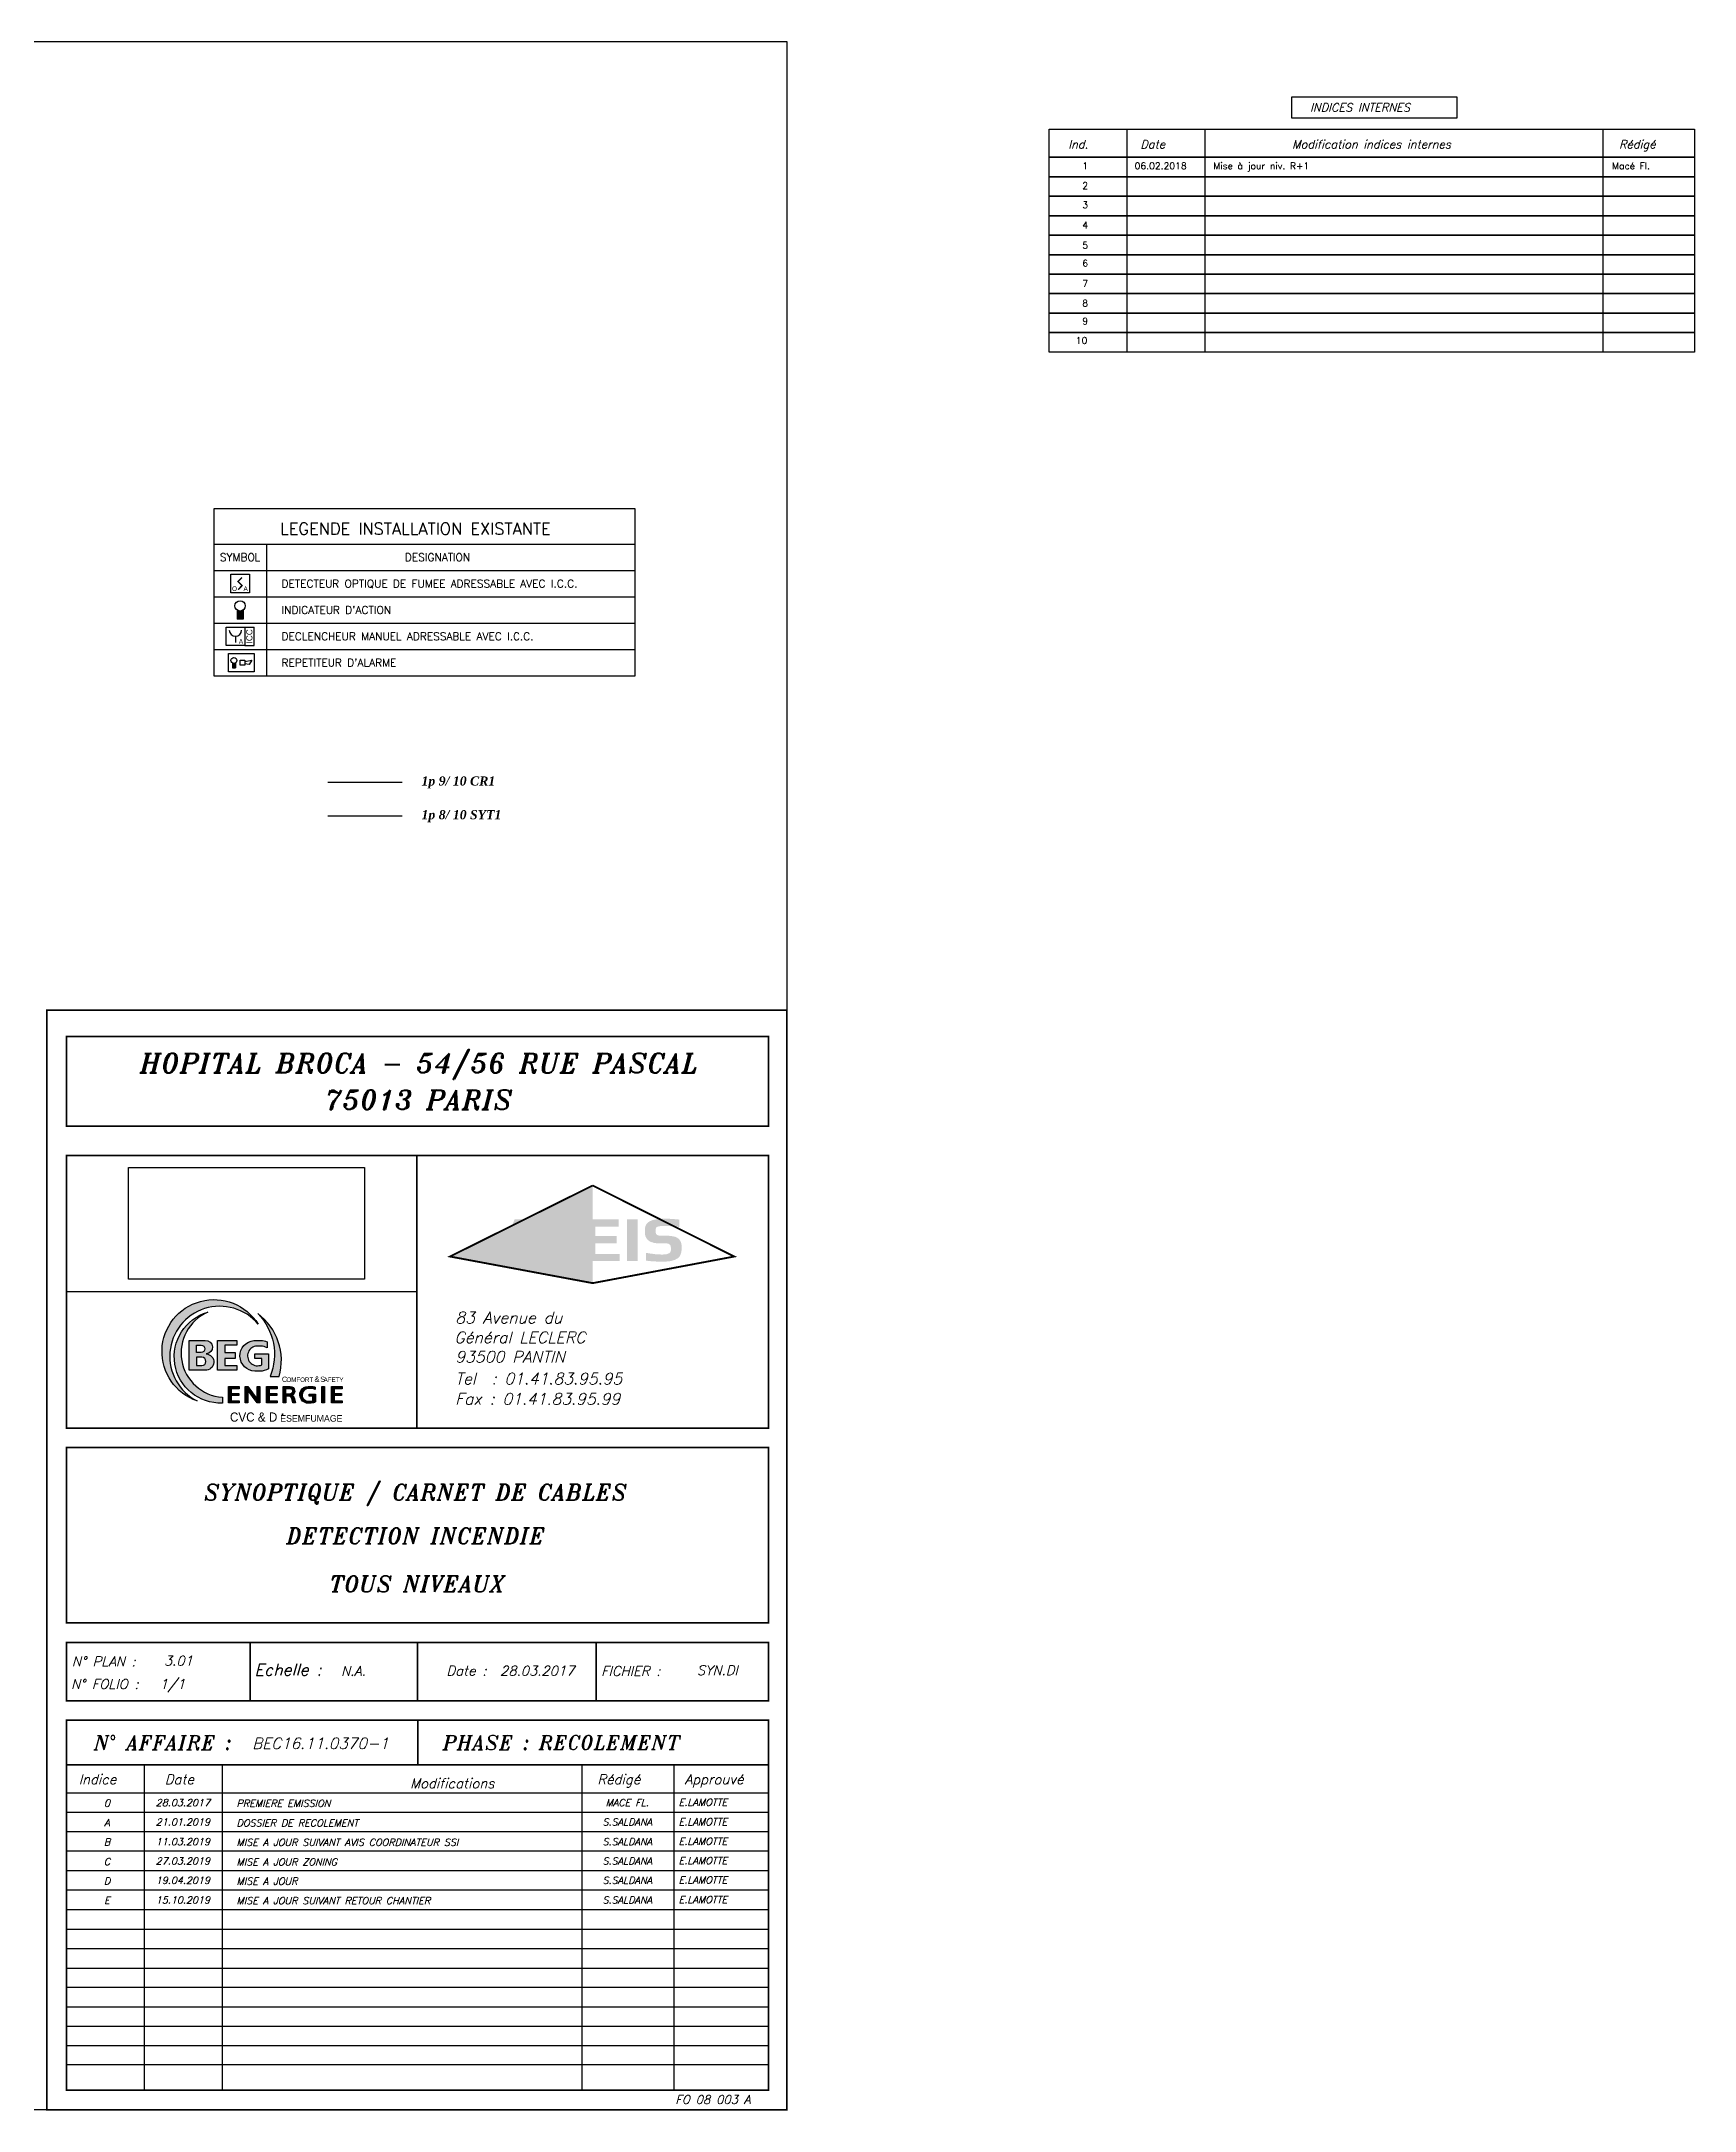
# Model space of a CAD drawing. Header units: millimetres. Extents: x 1942 to 3722, y 1044 to 1602.
# Drawn here: x 3276 to 3722, y 1044 to 1602 of the extents above; entities that cross this region are included whole.
import ezdxf
from ezdxf.enums import TextEntityAlignment as Align

# ---------------------------------------------------------------- set-up
doc = ezdxf.new("R2010")
doc.units = ezdxf.units.MM
doc.linetypes.add('DISCONTINU2', pattern=[0.375, 0.25, -0.125])
for name, color, linetype in [('FIL', 7, 'DISCONTINU2'), ('jcc-adressage', 6, 'Continuous'), ('JCC-DECLENCHEUR MANUEL AVEC ISOLATEUR', 1, 'Continuous'), ('JCC-INDICATEUR ACTION', 1, 'Continuous'), ('JCC-LEGENDE', 240, 'Continuous'), ('JCC-LOCAUX', 130, 'Continuous'), ('JCC-LÉGENDE', 240, 'Continuous'), ('JCC-OPTIQUE_A', 1, 'Continuous'), ('JCC-REPETITEUR ALARME', 1, 'Continuous')]:
    doc.layers.add(name, color=color, linetype=linetype)
doc.styles.add('HELVL', font='ROMAND.SHX')
doc.styles.add('ITALICT', font='italict', dxfattribs={"height": 25})
doc.styles.add('ITALICT9', font='ITALICT.SHX')
doc.styles.add('LEGENDE', font='romans.shx', dxfattribs={"width": 0.8})
doc.styles.add('LOCAUX', font='romans.shx', dxfattribs={"width": 0.75})
doc.styles.add('TEXTE', font='romans.shx')
doc.styles.add('Traditional Arabic', font='trado.ttf')
picture_1 = doc.add_image_def('image1.jpg', size_in_pixel=(1122, 531))

# ---------------------------------------------------------------- blocks, each defined once
blk = doc.blocks.new('FO 08 003 A CARTA4')
at = {"true_color": 0xf9af21}
blk.add_hatch(color=40, dxfattribs=at).paths.add_polyline_path([(-57.42, 249.44), (-57.42, 223.09), (-95.94, 230.27)])
at = {"linetype": 'Continuous', "true_color": 0x515f73}
for points in [[(-75.24, 233.79), (-76.77, 238.05), (-76.85, 238.05), (-78.38, 233.79), (-75.24, 233.79), (-70.58, 229.05), (-73.52, 229.05), (-74.6, 232.02), (-79.02, 232.02), (-80.07, 229.05), (-82.96, 229.05), (-78.5, 240.3), (-74.96, 240.3), (-70.58, 229.05)], [(-61.34, 238.37), (-65.04, 238.37), (-65.04, 229.05), (-67.93, 229.05), (-67.93, 238.37), (-71.67, 238.37), (-71.67, 240.3), (-61.34, 240.3)], [(-50.17, 229.05), (-59.57, 229.05), (-59.57, 240.3), (-50.37, 240.3), (-50.37, 238.37), (-56.68, 238.37), (-56.68, 235.8), (-50.97, 235.8), (-50.97, 233.87), (-56.68, 233.87), (-56.68, 230.98), (-50.17, 230.98)], [(-45.31, 229.05), (-48.2, 229.05), (-48.2, 240.3), (-45.31, 240.3)], [(-33.42, 232.99), (-33.42, 232.26), (-33.42, 232.14), (-33.42, 231.98), (-33.42, 231.9), (-33.46, 231.78), (-33.5, 231.54), (-33.54, 231.34), (-33.58, 231.1), (-33.66, 230.94), (-33.74, 230.74), (-33.82, 230.54), (-33.9, 230.37), (-34.02, 230.21), (-34.14, 230.09), (-34.3, 229.93), (-34.46, 229.81), (-34.62, 229.73), (-34.78, 229.61), (-34.98, 229.53), (-35.14, 229.41), (-35.34, 229.33), (-35.55, 229.29), (-35.75, 229.21), (-35.99, 229.17), (-36.19, 229.09), (-36.43, 229.05), (-36.63, 229.01), (-36.75, 229.01), (-36.87, 228.97), (-36.99, 228.97), (-37.11, 228.93), (-37.23, 228.93), (-37.35, 228.93), (-37.47, 228.93), (-37.63, 228.89), (-37.76, 228.89), (-37.92, 228.89), (-38.04, 228.89), (-38.2, 228.89), (-38.32, 228.89), (-38.48, 228.85), (-38.64, 228.85), (-38.8, 228.85), (-39, 228.85), (-39.24, 228.89), (-39.48, 228.89), (-39.56, 228.89), (-39.68, 228.89), (-39.84, 228.89), (-39.96, 228.89), (-40.09, 228.89), (-40.21, 228.89), (-40.33, 228.93), (-40.45, 228.93), (-40.61, 228.93), (-40.73, 228.93), (-40.85, 228.97), (-41.01, 228.97), (-41.13, 228.97), (-41.29, 228.97), (-41.41, 229.01), (-41.57, 229.01), (-41.69, 229.01), (-41.85, 229.05), (-41.97, 229.05), (-42.13, 229.09), (-42.3, 229.09), (-42.46, 229.09), (-42.62, 229.13), (-42.74, 229.13), (-42.9, 229.17), (-43.06, 229.17), (-43.06, 231.26), (-42.9, 231.22), (-42.7, 231.18), (-42.5, 231.18), (-42.34, 231.14), (-42.13, 231.1), (-41.97, 231.1), (-41.81, 231.06), (-41.65, 231.06), (-41.49, 231.02), (-41.33, 231.02), (-41.17, 230.98), (-41.01, 230.98), (-40.85, 230.94), (-40.73, 230.94), (-40.57, 230.9), (-40.45, 230.9), (-40.33, 230.9), (-40.17, 230.86), (-40.05, 230.86), (-39.92, 230.86), (-39.8, 230.86), (-39.68, 230.82), (-39.48, 230.82), (-39.28, 230.82), (-39.08, 230.82), (-38.92, 230.78), (-38.76, 230.78), (-38.6, 230.78), (-38.44, 230.78), (-38.32, 230.82), (-38.2, 230.82), (-38.04, 230.82), (-37.92, 230.82), (-37.8, 230.86), (-37.67, 230.86), (-37.47, 230.9), (-37.27, 230.94), (-37.11, 231.02), (-36.95, 231.1), (-36.79, 231.14), (-36.67, 231.26), (-36.55, 231.34), (-36.47, 231.46), (-36.43, 231.54), (-36.35, 231.66), (-36.35, 231.82), (-36.31, 231.94), (-36.31, 232.67), (-36.35, 232.79), (-36.35, 232.91), (-36.39, 233.15), (-36.51, 233.35), (-36.63, 233.51), (-36.75, 233.59), (-36.83, 233.63), (-36.95, 233.71), (-37.11, 233.75), (-37.27, 233.79), (-37.47, 233.79), (-37.67, 233.83), (-37.8, 233.83), (-37.92, 233.83), (-39.32, 233.83), (-39.44, 233.83), (-39.56, 233.83), (-39.68, 233.83), (-39.8, 233.83), (-40.05, 233.87), (-40.25, 233.87), (-40.49, 233.91), (-40.69, 233.95), (-40.89, 233.95), (-41.05, 234.03), (-41.25, 234.07), (-41.41, 234.11), (-41.61, 234.19), (-41.77, 234.23), (-41.89, 234.31), (-42.05, 234.39), (-42.17, 234.47), (-42.3, 234.55), (-42.42, 234.67), (-42.54, 234.75), (-42.66, 234.87), (-42.74, 235), (-42.86, 235.12), (-42.94, 235.24), (-42.98, 235.36), (-43.06, 235.48), (-43.14, 235.64), (-43.18, 235.76), (-43.22, 235.92), (-43.26, 236.08), (-43.26, 236.24), (-43.3, 236.4), (-43.3, 236.6), (-43.3, 236.76), (-43.3, 237.61), (-43.3, 237.81), (-43.3, 237.97), (-43.26, 238.13), (-43.22, 238.29), (-43.18, 238.45), (-43.14, 238.61), (-43.06, 238.73), (-42.98, 238.89), (-42.9, 239.01), (-42.82, 239.13), (-42.7, 239.25), (-42.58, 239.38), (-42.46, 239.5), (-42.3, 239.58), (-42.17, 239.7), (-42.01, 239.78), (-41.81, 239.86), (-41.65, 239.94), (-41.45, 240.02), (-41.25, 240.1), (-41.01, 240.14), (-40.93, 240.18), (-40.81, 240.22), (-40.69, 240.22), (-40.57, 240.26), (-40.41, 240.26), (-40.29, 240.3), (-40.17, 240.34), (-40.01, 240.34), (-39.88, 240.34), (-39.72, 240.38), (-39.6, 240.38), (-39.44, 240.42), (-39.28, 240.42), (-39.16, 240.42), (-39, 240.46), (-38.84, 240.46), (-38.68, 240.46), (-38.48, 240.46), (-38.32, 240.46), (-38.16, 240.46), (-38, 240.46), (-37.8, 240.46), (-37.63, 240.46), (-37.43, 240.46), (-37.23, 240.46), (-37.03, 240.46), (-36.83, 240.46), (-36.63, 240.46), (-36.39, 240.42), (-36.15, 240.42), (-36.03, 240.42), (-35.91, 240.42), (-35.79, 240.38), (-35.67, 240.38), (-35.55, 240.38), (-35.42, 240.38), (-35.26, 240.34), (-35.14, 240.34), (-35.02, 240.34), (-34.86, 240.34), (-34.74, 240.3), (-34.58, 240.3), (-34.46, 240.3), (-34.3, 240.26), (-34.18, 240.26), (-34.02, 240.26), (-34.02, 238.25), (-34.18, 238.25), (-34.38, 238.29), (-34.54, 238.29), (-34.7, 238.29), (-34.86, 238.33), (-35.02, 238.33), (-35.18, 238.37), (-35.3, 238.37), (-35.46, 238.37), (-35.63, 238.41), (-35.75, 238.41), (-35.91, 238.41), (-36.03, 238.45), (-36.15, 238.45), (-36.27, 238.45), (-36.39, 238.45), (-36.51, 238.49), (-36.63, 238.49), (-36.87, 238.49), (-37.07, 238.53), (-37.27, 238.53), (-37.43, 238.53), (-37.59, 238.53), (-37.76, 238.53), (-37.88, 238.53), (-38.08, 238.53), (-38.24, 238.53), (-38.4, 238.53), (-38.56, 238.53), (-38.72, 238.53), (-38.84, 238.53), (-38.96, 238.49), (-39.12, 238.49), (-39.24, 238.49), (-39.32, 238.45), (-39.52, 238.41), (-39.72, 238.37), (-39.88, 238.33), (-40.01, 238.25), (-40.09, 238.21), (-40.21, 238.13), (-40.29, 238.01), (-40.33, 237.93), (-40.37, 237.81), (-40.41, 237.69), (-40.41, 237.57), (-40.41, 236.76), (-40.37, 236.56), (-40.29, 236.36), (-40.17, 236.24), (-40.09, 236.16), (-40.01, 236.08), (-39.88, 236.04), (-39.76, 236), (-39.64, 235.96), (-39.52, 235.92), (-39.36, 235.92), (-39.16, 235.88), (-39, 235.88), (-38.8, 235.88), (-37.35, 235.88), (-37.23, 235.88), (-37.07, 235.88), (-36.95, 235.88), (-36.83, 235.88), (-36.71, 235.84), (-36.59, 235.84), (-36.47, 235.84), (-36.35, 235.84), (-36.15, 235.8), (-35.95, 235.76), (-35.75, 235.72), (-35.55, 235.68), (-35.34, 235.64), (-35.18, 235.6), (-35.02, 235.52), (-34.86, 235.48), (-34.7, 235.4), (-34.58, 235.32), (-34.46, 235.24), (-34.34, 235.16), (-34.22, 235.04), (-34.1, 234.96), (-34.02, 234.83), (-33.94, 234.75), (-33.86, 234.63), (-33.78, 234.51), (-33.7, 234.39), (-33.66, 234.23), (-33.58, 234.11), (-33.54, 233.95), (-33.5, 233.83), (-33.5, 233.67), (-33.46, 233.51), (-33.42, 233.35), (-33.42, 233.19)]]:
    blk.add_hatch(color=157, dxfattribs=at).paths.add_polyline_path(points)
at = {"color": 7, "const_width": 0.445}
for points in [[(-204.73, 0), (-4.99, 0), (-4.99, 296.72), (-204.73, 296.72)], [(-199.47, 265.48), (-9.99, 265.48), (-9.99, 289.66), (-199.47, 289.66)], [(-199.47, 183.96), (-9.99, 183.96), (-9.99, 257.55), (-199.47, 257.55)], [(-199.47, 131.4), (-9.99, 131.4), (-9.99, 178.71), (-199.47, 178.71)], [(-199.47, 110.38), (-9.99, 110.38), (-9.99, 126.15), (-199.47, 126.15)], [(-199.47, 5.26), (-9.99, 5.26), (-9.99, 105.12), (-199.47, 105.12)]]:
    blk.add_lwpolyline(points, close=True, dxfattribs=at)
for points in [[(-104.86, 257.55), (-104.86, 183.96)], [(-149.88, 110.33), (-149.88, 126.11)], [(-104.69, 126.15), (-104.69, 110.38)], [(-56.46, 126.15), (-56.46, 110.38)]]:
    blk.add_lwpolyline(points, dxfattribs=at)
at = {"color": 40, "true_color": 0xf9af21, "const_width": 0.5}
for points in [[(-57.42, 223.09), (-95.94, 230.27), (-57.42, 249.44)], [(-57.42, 249.44), (-19.22, 230.27), (-57.42, 223.09)]]:
    blk.add_lwpolyline(points, dxfattribs=at)
at = {"const_width": 0.445}
for points in [[(-104.61, 104.96), (-104.61, 93.27)], [(-199.47, 93.12), (-9.99, 93.12)]]:
    blk.add_lwpolyline(points, dxfattribs=at)
at = {"color": 7}
for points in [[(-178.45, 93.24), (-178.45, 5.52)], [(-157.42, 93.05), (-157.42, 5.52)], [(-60.36, 93.05), (-60.36, 5.52)], [(-35.48, 93.05), (-35.48, 5.52)], [(-199.47, 85.57), (-9.99, 85.57)], [(-199.47, 80.31), (-9.99, 80.31)], [(-199.47, 75.06), (-9.99, 75.06)], [(-9.99, 69.8), (-199.47, 69.8)], [(-199.47, 64.55), (-9.99, 64.55)], [(-9.99, 59.29), (-199.47, 59.29)], [(-199.47, 54.03), (-9.99, 54.03)], [(-199.47, 48.78), (-9.99, 48.78)], [(-199.47, 43.52), (-9.99, 43.52)], [(-199.47, 38.26), (-9.99, 38.26)], [(-9.99, 33.01), (-199.47, 33.01)], [(-199.47, 27.75), (-9.99, 27.75)], [(-9.99, 22.5), (-199.47, 22.5)], [(-199.47, 17.36), (-9.99, 17.36)], [(-9.99, 12.1), (-199.47, 12.1)]]:
    blk.add_lwpolyline(points, dxfattribs=at)
at = {"color": 7, "style": 'ITALICT9'}
for s, height, p in [('83 Avenue du', 3.0926, (-94.52, 212.24)), ('Général LECLERC', 3.0926, (-94.74, 206.89)), ('93500 PANTIN', 3.0926, (-94.52, 201.66)), ('Tel  : 01.41.83.95.95', 3.0926, (-94.52, 195.76)), ('Fax : 01.41.83.95.99', 3.0926, (-94.52, 190.3)), ('N° PLAN :', 2.606, (-197.97, 119.68)), ('Echelle :', 3.154, (-148.69, 117.18)), ('FICHIER :', 2.606, (-55.12, 117.12)), ('N° FOLIO :', 2.606, (-198.2, 113.58)), ('Indice', 2.628, (-196.13, 87.88)), ('Date', 2.628, (-172.91, 87.88)), ('Modifications', 2.6281, (-106.71, 86.8)), ('Rédigé', 2.628, (-56.15, 87.88)), ('Approuvé', 2.628, (-32.57, 87.88)), ('FO 08 003 A', 2.296, (-35.12, 1.61))]:
    blk.add_text(s, height=height, dxfattribs=at).set_placement(p)
for s, height, p in [('Date :', 2.628, (-91.5, 117.18)), ('N° AFFAIRE :', 3.8632, (-173.41, 97.15)), ('PHASE :', 3.863, (-86.17, 97.15))]:
    blk.add_text(s, height=height, dxfattribs=at).set_placement(p, align=Align.CENTER)
at = {"style": 'ITALICT9', "flags": 4}
for tag, height, p in [('S-SITE', 5.25, (-104.29, 282.1)), ('S-SITE', 5.25, (-104.29, 272.58)), ('S-IMPLANT', 4.3, (-105.19, 166.34)), ('S-DI', 4.3, (-105.19, 154.86)), ('S-NIV', 4.3, (-104.79, 141.91)), ('S-DATE0', 1.9, (-168.03, 82.89)), ('S-REDIGE0', 1.9, (-48.1, 82.89)), ('S-INDICE0', 1.9, (-188.5, 82.75)), ('S-INDICEA', 1.9, (-188.5, 77.49)), ('S-DATEA', 1.9, (-168.03, 77.64)), ('S-REDIGEA', 1.9, (-48.1, 77.64)), ('S-INDICEB', 1.9, (-188.5, 72.23)), ('S-DATEB', 1.9, (-168.03, 72.38)), ('S-REDIGEB', 1.9, (-48.1, 72.38)), ('S-INDICEC', 1.9, (-188.5, 66.98)), ('S-DATEC', 1.9, (-168.03, 67.12)), ('S-REDIGEC', 1.9, (-48.1, 67.12)), ('S-INDICED', 1.9, (-188.5, 61.78)), ('S-DATED', 1.9, (-168.03, 61.92)), ('S-REDIGED', 1.9, (-48.1, 61.92)), ('S-INDICEE', 1.9, (-188.5, 56.51)), ('S-DATEE', 1.9, (-168.03, 56.65)), ('S-REDIGEE', 1.9, (-48.1, 56.65)), ('S-INDICEF', 1.9, (-188.5, 51.36)), ('S-DATEF', 1.9, (-168.03, 51.5)), ('S-REDIGEF', 1.9, (-48.1, 51.5)), ('S-INDICEG', 1.9, (-188.5, 46.05)), ('S-DATEG', 1.9, (-168.03, 46.19)), ('S-REDIGEG', 1.9, (-48.1, 46.19)), ('S-INDICEH', 1.9, (-188.5, 40.75)), ('S-DATEH', 1.9, (-168.03, 40.89)), ('S-REDIGEH', 1.9, (-48.1, 40.89)), ('S-INDICEI', 1.9, (-188.5, 35.59)), ('S-DATEI', 1.9, (-168.03, 35.73)), ('S-REDIGEI', 1.9, (-48.1, 35.73)), ('S-INDICEJ', 1.9, (-188.5, 30.29)), ('S-DATEJ', 1.9, (-168.03, 30.43)), ('S-REDIGEJ', 1.9, (-48.1, 30.43)), ('S-INDICEK', 1.9, (-188.5, 24.99)), ('S-DATEK', 1.9, (-168.03, 25.13)), ('S-REDIGEK', 1.9, (-48.1, 25.13)), ('S-INDICEL', 1.9, (-188.5, 19.98)), ('S-DATEL', 1.9, (-168.03, 20.12)), ('S-REDIGEL', 1.9, (-48.1, 20.12)), ('S-INDICEM', 1.9, (-188.5, 14.68)), ('S-DATEM', 1.9, (-168.03, 14.82)), ('S-REDIGEM', 1.9, (-48.1, 14.82)), ('S-INDICEN', 1.9, (-188.5, 9.38)), ('S-DATEN', 1.9, (-168.03, 9.52)), ('S-REDIGEN', 1.9, (-48.1, 9.52))]:
    blk.add_attdef(tag, text='', height=height, dxfattribs=at).set_placement(p, align=Align.MIDDLE)
for tag, p, height in [('N-PLAN', (-173.14, 119.88), 2.6), ('E-CHELL', (-125.34, 117.14), 2.6), ('S-DATE', (-82.41, 117.19), 2.6), ('F-FICH', (-29.31, 117.32), 2.6), ('N-FOLIO', (-174.28, 113.6), 2.6), ('S-PHASE', (-71.99, 97.19), 3.86), ('S-N°AFFAIRE', (-149.34, 97.39), 3), ('S-APPROUVE0', (-34.2, 82.01), 1.9), ('S-MODI0', (-153.55, 81.72), 1.9), ('S-MODIA', (-153.55, 76.47), 1.9), ('S-APPROUVEA', (-34.2, 76.76), 1.9), ('S-MODIB', (-153.55, 71.21), 1.9), ('S-APPROUVEB', (-34.2, 71.5), 1.9), ('S-MODIC', (-153.55, 65.95), 1.9), ('S-APPROUVEC', (-34.2, 66.25), 1.9), ('S-MODID', (-153.55, 60.75), 1.9), ('S-APPROUVED', (-34.2, 61.04), 1.9), ('S-MODIE', (-153.55, 55.48), 1.9), ('S-APPROUVEE', (-34.2, 55.77), 1.9), ('S-MODIF', (-153.55, 50.33), 1.9), ('S-APPROUVEF', (-34.2, 50.62), 1.9), ('S-MODIG', (-153.55, 45.02), 1.9), ('S-APPROUVEG', (-34.2, 45.31), 1.9), ('S-MODIH', (-153.55, 39.72), 1.9), ('S-APPROUVEH', (-34.2, 40.01), 1.9), ('S-MODII', (-153.55, 34.56), 1.9), ('S-APPROUVEI', (-34.2, 34.85), 1.9), ('S-MODIJ', (-153.55, 29.26), 1.9), ('S-APPROUVEJ', (-34.2, 29.55), 1.9), ('S-MODIK', (-153.55, 23.96), 1.9), ('S-APPROUVEK', (-34.2, 24.25), 1.9), ('S-MODIL', (-153.55, 18.95), 1.9), ('S-APPROUVEL', (-34.2, 19.24), 1.9), ('S-MODIM', (-153.55, 13.65), 1.9), ('S-APPROUVEM', (-34.2, 13.94), 1.9), ('S-MODIN', (-153.55, 8.35), 1.9), ('S-APPROUVEN', (-34.2, 8.64), 1.9)]:
    blk.add_attdef(tag, p, '', height=height, dxfattribs=at)
blk = doc.blocks.new('indicateur action')
at = {"layer": 'JCC-INDICATEUR ACTION'}
blk.add_hatch(color=0, dxfattribs=at).paths.add_polyline_path([(0.8, -0.05, -0.315344), (-0.8, -0.05), (-0.8, -2.5), (0.8, -2.5)])
at = {"layer": 'JCC-INDICATEUR ACTION', "color": 0}
for p, q in [((-0.8, -0.05), (-0.8, -2.5)), ((0.8, -2.5), (-0.8, -2.5)), ((0.8, -0.05), (0.8, -2.5))]:
    blk.add_line(p, q, dxfattribs=at)
blk.add_circle((0, 1.1), 1.4, dxfattribs=at)
at = {"layer": 'jcc-adressage', "style": 'TEXTE'}
blk.add_attdef('ADRESSE', text='', height=3, dxfattribs=at).set_placement((0, 5), align=Align.MIDDLE)
at = {"layer": 'JCC-LOCAUX', "style": 'LOCAUX', "width": 0.75, "flags": 8}
for p in [(0, 13.75), (0, 11.25), (0, 8.75)]:
    blk.add_attdef('PIECE', text='', height=1.75, dxfattribs=at).set_placement(p, align=Align.MIDDLE)
blk = doc.blocks.new('répétiteur alarme')
at = {"layer": 'JCC-REPETITEUR ALARME'}
blk.add_hatch(color=0, dxfattribs=at).paths.add_polyline_path([(-1.6, -0.09, -0.267949), (-2.4, -0.09), (-2.4, -1.4), (-1.6, -1.4)])
at = {"layer": 'JCC-REPETITEUR ALARME', "color": 0}
for p, q in [((0.94, 0.32), (2.8, 0.65)), ((2.8, 0.65), (2.15, -0.53)), ((-2.4, -0.09), (-2.4, -1.4)), ((-2.4, -1.4), (-1.6, -1.4)), ((-1.6, -0.09), (-1.6, -1.4)), ((2.15, -0.53), (0.94, -0.32))]:
    blk.add_line(p, q, dxfattribs=at)
for points in [[(-3.5, 2.5), (3.5, 2.5), (3.5, -2.5), (-3.5, -2.5)], [(-0.34, 0.64), (0.94, 0.64), (0.94, -0.64), (-0.34, -0.64)]]:
    blk.add_lwpolyline(points, close=True, dxfattribs=at)
blk.add_circle((-2, 0.6), 0.8, dxfattribs=at)
at = {"layer": 'jcc-adressage', "style": 'TEXTE'}
blk.add_attdef('ADRESSE', text='', height=3, dxfattribs=at).set_placement((0, 5), align=Align.MIDDLE)
at = {"layer": 'JCC-LOCAUX', "style": 'LOCAUX', "width": 0.85, "flags": 8}
for p in [(0, 13.75), (0, 11.25), (0, 8.75)]:
    blk.add_attdef('PIECE', text='', height=1.75, dxfattribs=at).set_placement(p, align=Align.MIDDLE)
blk = doc.blocks.new('optique_a')
at = {"layer": 'JCC-OPTIQUE_A', "color": 0}
blk.add_lwpolyline([(-2.5, 2.5), (2.5, 2.5), (2.5, -2.5), (-2.5, -2.5)], close=True, dxfattribs=at)
at = {"layer": 'JCC-OPTIQUE_A', "color": 0, "const_width": 0.385}
blk.add_lwpolyline([(0.54, 1.63), (-0.54, 0.54), (0.54, -0.54), (-0.54, -1.63)], dxfattribs=at)
at = {"layer": 'jcc-adressage', "style": 'TEXTE'}
blk.add_attdef('ADRESSE', text='', height=3, dxfattribs=at).set_placement((0, 5), align=Align.MIDDLE)
at = {"layer": 'JCC-LOCAUX', "style": 'LOCAUX', "width": 0.85, "flags": 8}
for p in [(0, 13.75), (0, 11.25), (0, 8.75)]:
    blk.add_attdef('PIECE', text='', height=1.75, dxfattribs=at).set_placement(p, align=Align.MIDDLE)
at = {"layer": 'JCC-OPTIQUE_A', "color": 0}
for s, p in [('O', (-1.5, -2)), ('A', (1.5, -2))]:
    blk.add_text(s, height=1.25, dxfattribs=at).set_placement(p, align=Align.CENTER)
blk = doc.blocks.new('déclencheur manuel avec isolateur')
at = {"layer": 'JCC-DECLENCHEUR MANUEL AVEC ISOLATEUR', "color": 0}
for p, q in [((2.5, 2.5), (5.02, 2.5)), ((5.02, -2.5), (5.02, 2.5)), ((0, 0), (0, -1.66)), ((2.5, -2.5), (5.02, -2.5))]:
    blk.add_line(p, q, dxfattribs=at)
blk.add_lwpolyline([(-2.5, 2.5), (2.5, 2.5), (2.5, -2.5), (-2.5, -2.5)], close=True, dxfattribs=at)
blk.add_arc((0, 1.66), 1.66, 180, 0, dxfattribs=at)
at = {"layer": 'jcc-adressage', "style": 'TEXTE'}
blk.add_attdef('ADRESSE', text='', height=3, dxfattribs=at).set_placement((0, 5), align=Align.MIDDLE)
at = {"layer": 'JCC-DECLENCHEUR MANUEL AVEC ISOLATEUR', "color": 0}
blk.add_text('ICC', height=1.668, rotation=90, dxfattribs=at).set_placement((3.76, 0), align=Align.MIDDLE_CENTER)
blk.add_text('A', height=1.25, dxfattribs=at).set_placement((1.5, -2), align=Align.CENTER)
at = {"layer": 'JCC-LOCAUX', "style": 'LOCAUX', "width": 0.85, "flags": 8}
for p in [(0, 13.75), (0, 11.25), (0, 8.75)]:
    blk.add_attdef('PIECE', text='', height=1.75, dxfattribs=at).set_placement(p, align=Align.MIDDLE)
blk = doc.blocks.new('A$C3B7855F7')
h = blk.add_hatch(color=148)
h.dxf.hatch_style = 1
h.paths.add_polyline_path([(23.55, 25.57, 1.419473), (8.63, 6.78, -1.22752)])
h = blk.add_hatch(color=62)
h.dxf.hatch_style = 1
h.paths.add_polyline_path([(14.77, 6.26), (14.77, 7.67, -0.783255), (11.2, 28.51, 0.884808)])
h = blk.add_hatch(color=142)
h.dxf.hatch_style = 1
h.paths.add_polyline_path([(26.44, 12.77), (28.69, 12.77, 0.311068), (23.44, 28.15, -0.302298)])
h = blk.add_hatch(color=250)
h.dxf.hatch_style = 1
h.paths.add_polyline_path([(10.6, 21.57), (6.68, 21.57), (6.68, 14.31), (10.54, 14.31, 1), (10.82, 18.29, 1)])
h.paths.add_polyline_path([(9.58, 18.66), (8.46, 18.66), (8.46, 20.44), (9.58, 20.44, -1)], flags=16)
h.paths.add_polyline_path([(9.72, 15.43), (8.46, 15.43), (8.46, 17.5), (9.72, 17.5, -1)], flags=16)
h = blk.add_hatch(color=250)
h.dxf.hatch_style = 1
h.paths.add_polyline_path([(15.36, 20.44), (18.35, 20.44), (18.35, 21.57), (13.58, 21.57), (13.58, 14.31), (18.35, 14.31), (18.35, 15.43), (15.36, 15.43), (15.36, 17.21), (17.94, 17.21), (17.94, 18.66), (15.36, 18.66)])
h = blk.add_hatch(color=250)
h.dxf.hatch_style = 1
h.paths.add_polyline_path([(25.72, 21.25), (25.72, 19.75, 0.121441), (24.18, 20.2), (22.91, 20.2, 1.129695), (24.4, 15.62), (24.4, 17.16), (22.71, 17.16), (22.71, 18.28), (26.08, 18.28), (26.08, 14.61, -0.120106), (23.95, 14.07), (22.75, 14.07, -0.945511), (22.52, 21.57), (24.2, 21.57, -0.102479)])
h = blk.add_hatch(color=8)
h.dxf.hatch_style = 1
h.paths.add_polyline_path([(16.31, 6.29), (18.92, 6.29), (18.92, 6.81), (16.96, 6.81), (16.96, 8.11), (18.8, 8.11), (18.8, 8.64), (16.96, 8.64), (16.96, 9.77), (18.92, 9.77), (18.92, 10.3), (16.31, 10.3)])
h = blk.add_hatch(color=8)
h.dxf.hatch_style = 1
h.paths.add_polyline_path([(21, 9.39), (23.3, 6.29), (23.92, 6.29), (23.92, 10.3), (23.3, 10.3), (23.3, 7.19), (21, 10.3), (20.37, 10.3), (20.37, 6.29), (21, 6.29)])
h = blk.add_hatch(color=8)
h.dxf.hatch_style = 1
h.paths.add_polyline_path([(25.59, 6.29), (28.2, 6.29), (28.2, 6.81), (26.24, 6.81), (26.24, 8.11), (28.08, 8.11), (28.08, 8.64), (26.24, 8.64), (26.24, 9.77), (28.2, 9.77), (28.2, 10.3), (25.59, 10.3)])
h = blk.add_hatch(color=8)
h.dxf.hatch_style = 1
h.paths.add_polyline_path([(31.38, 10.3), (29.7, 10.3), (29.7, 6.29), (30.35, 6.29), (30.35, 7.94), (31.3, 7.94, -0.251376), (31.76, 7.26), (32.01, 6.31), (32.66, 6.31), (32.42, 7.26, 0.189942), (31.82, 8.19, 0.828043)])
h.paths.add_polyline_path([(30.35, 8.48), (30.35, 9.84), (31.3, 9.84, -1), (31.3, 8.48)], flags=16)
h = blk.add_hatch(color=8)
h.dxf.hatch_style = 1
h.paths.add_polyline_path([(37.6, 8.42), (36, 8.42), (36, 7.94), (36.95, 7.94), (36.95, 6.75, -0.048624), (36.47, 6.7), (35.93, 6.7, -1.069206), (36, 9.82), (36.68, 9.82, -0.121441), (37.5, 9.58), (37.5, 10.13, 0.06682), (36.68, 10.33), (35.75, 10.33, 1.030448), (35.91, 6.24), (36.55, 6.24, 0.064383), (37.6, 6.53)])
h = blk.add_hatch(color=8)
h.dxf.hatch_style = 1
h.paths.add_polyline_path([(39.77, 10.3), (39.12, 10.3), (39.12, 6.29), (39.77, 6.29)])
h = blk.add_hatch(color=8)
h.dxf.hatch_style = 1
h.paths.add_polyline_path([(42.12, 8.11), (43.96, 8.11), (43.96, 8.64), (42.12, 8.64), (42.12, 9.77), (44.08, 9.77), (44.08, 10.3), (41.47, 10.3), (41.47, 6.29), (44.08, 6.29), (44.08, 6.81), (42.12, 6.81)])
h = blk.add_hatch(color=8)
h.dxf.hatch_style = 1
h.paths.add_polyline_path([(29.68, 3.65), (29.55, 3.65), (29.38, 3.42), (29.42, 3.42)])
at = {"color": 148}
blk.add_lwpolyline([(23.55, 25.57, 1.22752), (8.63, 6.78, -1.419473)], format="xyb", close=True, dxfattribs=at)
at = {"color": 62}
blk.add_lwpolyline([(14.77, 7.67), (14.77, 6.26, -0.884808), (11.2, 28.51, 0.783255)], format="xyb", close=True, dxfattribs=at)
at = {"color": 142}
blk.add_lwpolyline([(23.44, 28.15, -0.302298), (26.44, 12.77), (28.69, 12.77, 0.311068)], format="xyb", close=True, dxfattribs=at)
at = {"color": 250}
for points in [[(6.68, 14.31), (6.68, 21.57), (10.6, 21.57, -1), (10.82, 18.29, -1), (10.54, 14.31)], [(9.58, 20.44, -1), (9.58, 18.66), (8.46, 18.66), (8.46, 20.44)], [(22.71, 18.28), (26.08, 18.28), (26.08, 14.61, -0.120106), (23.95, 14.07), (22.75, 14.07, -0.945511), (22.52, 21.57), (24.19, 21.57, -0.1027), (25.72, 21.25), (25.72, 19.75, 0.121441), (24.18, 20.2), (22.91, 20.2, 1.129695), (24.4, 15.62), (24.4, 17.16), (22.71, 17.16)], [(9.72, 15.43, 1), (9.72, 17.5), (8.46, 17.5), (8.46, 15.43)]]:
    blk.add_lwpolyline(points, format="xyb", close=True, dxfattribs=at)
blk.add_lwpolyline([(17.94, 18.66), (17.94, 17.21), (15.36, 17.21), (15.36, 15.43), (18.35, 15.43), (18.35, 14.31), (13.58, 14.31), (13.58, 21.57), (18.35, 21.57), (18.35, 20.44), (15.36, 20.44), (15.36, 18.66)], close=True, dxfattribs=at)
at = {"color": 8}
for points in [[(18.8, 8.11), (16.96, 8.11), (16.96, 6.81), (18.92, 6.81), (18.92, 6.29), (16.31, 6.29), (16.31, 10.3), (18.92, 10.3), (18.92, 9.77), (16.96, 9.77), (16.96, 8.64), (18.8, 8.64)], [(21, 6.29), (20.37, 6.29), (20.37, 10.3), (21, 10.3), (23.3, 7.19), (23.3, 10.3), (23.92, 10.3), (23.92, 6.29), (23.3, 6.29), (21, 9.39)], [(28.08, 8.11), (26.24, 8.11), (26.24, 6.81), (28.2, 6.81), (28.2, 6.29), (25.59, 6.29), (25.59, 10.3), (28.2, 10.3), (28.2, 9.77), (26.24, 9.77), (26.24, 8.64), (28.08, 8.64)], [(39.77, 6.29), (39.12, 6.29), (39.12, 10.3), (39.77, 10.3)], [(43.96, 8.11), (42.12, 8.11), (42.12, 6.81), (44.08, 6.81), (44.08, 6.29), (41.47, 6.29), (41.47, 10.3), (44.08, 10.3), (44.08, 9.77), (42.12, 9.77), (42.12, 8.64), (43.96, 8.64)], [(29.68, 3.65), (29.42, 3.42), (29.38, 3.42), (29.55, 3.65)]]:
    blk.add_lwpolyline(points, close=True, dxfattribs=at)
for points in [[(31.76, 7.26, 0.251376), (31.3, 7.94), (30.35, 7.94), (30.35, 6.29), (29.7, 6.29), (29.7, 10.3), (31.38, 10.3, -0.828043), (31.82, 8.19, -0.189942), (32.42, 7.26), (32.66, 6.31), (32.01, 6.31)], [(36, 7.94), (36, 8.42), (37.6, 8.42), (37.6, 6.53, -0.064383), (36.55, 6.24), (35.91, 6.24, -1.040126), (35.79, 10.33), (36.68, 10.33, -0.06682), (37.5, 10.13), (37.5, 9.58, 0.121441), (36.68, 9.82), (36, 9.82, 1.069206), (35.93, 6.7), (36.47, 6.7, 0.048624), (36.95, 6.75), (36.95, 7.94)], [(31.3, 8.48), (30.35, 8.48), (30.35, 9.84), (31.3, 9.84, -1)]]:
    blk.add_lwpolyline(points, format="xyb", close=True, dxfattribs=at)
at = {"color": 8, "style": 'Traditional Arabic'}
for s, height, width, p in [('C', 1.3, 0.9, (30, 11.43)), ('OMFORT', 1.1, 0.9, (33.74, 11.43)), ('&', 1.4, 0.9, (37.94, 11.43)), ('S', 1.3, 0.9, (39.33, 11.43)), ('AFETY', 1.1, 0.9, (42, 11.43)), ('CVC & D', 2.25, 0.95, (22.43, 1.71))]:
    blk.add_text(s, height=height, dxfattribs=dict(at, width=width)).set_placement(p, align=Align.CENTER)
blk.add_text('ESEMFUMAGE', height=1.6, dxfattribs=at).set_placement((36.56, 1.71), align=Align.CENTER)

msp = doc.modelspace()

# ---------------------------------------------------------------- linework, layer by layer
at = {"color": 0, "linetype": 'Continuous'}
for p, q in [((3568.6, 1578.31), (3568.6, 1518.19)), ((3589.68, 1578.31), (3589.68, 1518.19)), ((3697.11, 1578.31), (3697.11, 1518.19)), ((3721.87, 1578.31), (3721.87, 1518.19))]:
    msp.add_line(p, q, dxfattribs=at)
msp.add_line((3377.01, 1264.6), (3282.49, 1264.6))
at = {"color": 0}
msp.add_lwpolyline([(3476.88, 1043.84), (1941.82, 1043.84), (1941.82, 1602.04), (3476.88, 1602.04)], close=True, dxfattribs=at)
at = {"color": 1}
msp.add_lwpolyline([(3613.13, 1587.1), (3657.71, 1587.1), (3657.71, 1581.31), (3613.13, 1581.31)], close=True, dxfattribs=at)
at = {"color": 0, "linetype": 'Continuous'}
for points in [[(3547.65, 1578.31), (3721.87, 1578.31), (3721.87, 1570.76), (3547.65, 1570.76)], [(3547.65, 1570.76), (3721.87, 1570.76), (3721.87, 1565.5), (3547.65, 1565.5)], [(3547.65, 1565.5), (3721.87, 1565.5), (3721.87, 1560.24), (3547.65, 1560.24)], [(3547.65, 1560.24), (3721.87, 1560.24), (3721.87, 1554.99), (3547.65, 1554.99)], [(3547.65, 1554.99), (3721.87, 1554.99), (3721.87, 1549.73), (3547.65, 1549.73)], [(3547.65, 1549.73), (3721.87, 1549.73), (3721.87, 1544.47), (3547.65, 1544.47)], [(3547.65, 1544.47), (3721.87, 1544.47), (3721.87, 1539.22), (3547.65, 1539.22)], [(3547.65, 1539.22), (3721.87, 1539.22), (3721.87, 1533.96), (3547.65, 1533.96)], [(3547.65, 1533.96), (3721.87, 1533.96), (3721.87, 1528.71), (3547.65, 1528.71)], [(3547.65, 1528.71), (3721.87, 1528.71), (3721.87, 1523.45), (3547.65, 1523.45)], [(3547.65, 1523.45), (3721.87, 1523.45), (3721.87, 1518.19), (3547.65, 1518.19)]]:
    msp.add_lwpolyline(points, close=True, dxfattribs=at)
at = {"layer": 'FIL', "color": 1, "linetype": 'Continuous', "const_width": 0.359}
msp.add_lwpolyline([(3352.91, 1402.07), (3373.04, 1402.07)], dxfattribs=at)
at = {"layer": 'FIL', "color": 3, "linetype": 'Continuous', "const_width": 0.359}
msp.add_lwpolyline([(3352.91, 1392.97), (3373.04, 1392.97)], dxfattribs=at)
at = {"layer": 'JCC-LEGENDE', "color": 0}
for p, q in [((3322.16, 1466.4), (3322.16, 1430.81)), ((3322.16, 1466.4), (3435.9, 1466.4)), ((3336.4, 1466.4), (3336.4, 1430.81)), ((3322.16, 1459.28), (3435.9, 1459.28)), ((3322.16, 1452.16), (3435.9, 1452.16)), ((3322.16, 1445.04), (3435.9, 1445.04)), ((3322.16, 1437.93), (3435.9, 1437.93))]:
    msp.add_line(p, q, dxfattribs=at)
msp.add_lwpolyline([(3322.16, 1475.89), (3322.16, 1430.81), (3435.9, 1430.81), (3435.9, 1475.89)], close=True, dxfattribs=at)

# ---------------------------------------------------------------- block references
at = {"color": 0}
ref = msp.add_blockref('FO 08 003 A CARTA4', (3481.87, 1043.84), dxfattribs=at)
ref.add_attrib('S-SITE', 'HOPITAL BROCA - 54/56 RUE PASCAL', dxfattribs={"height": 5.25, "style": 'ITALICT9'}).set_placement((3377.58, 1325.94), align=Align.MIDDLE)
ref.add_attrib('S-IMPLANT', 'SYNOPTIQUE / CARNET DE CABLES', dxfattribs={"height": 4.3, "style": 'ITALICT9'}).set_placement((3376.68, 1210.18), align=Align.MIDDLE)
ref.add_attrib('S-DI', 'DETECTION INCENDIE', dxfattribs={"height": 4.3, "style": 'ITALICT9'}).set_placement((3376.68, 1198.7), align=Align.MIDDLE)
ref.add_attrib('S-NIV', 'TOUS NIVEAUX', dxfattribs={"height": 4.3, "style": 'ITALICT9'}).set_placement((3377.09, 1185.75), align=Align.MIDDLE)
ref.add_attrib('N-PLAN', '3.01', (3308.73, 1163.72), dxfattribs={"height": 2.6, "style": 'ITALICT9'})
ref.add_attrib('N-FOLIO', '1/1', (3307.59, 1157.44), dxfattribs={"height": 2.6, "style": 'ITALICT9'})
ref.add_attrib('S-DATE', '28.03.2017', (3399.46, 1161.03), dxfattribs={"height": 2.6, "style": 'ITALICT9'})
ref.add_attrib('E-CHELL', 'N.A.', (3356.53, 1160.98), dxfattribs={"height": 2.6, "style": 'ITALICT9'})
ref.add_attrib('S-N°AFFAIRE', 'BEC16.11.0370-1', (3332.53, 1141.23), dxfattribs={"height": 3, "style": 'ITALICT9'})
ref.add_attrib('S-PHASE', 'RECOLEMENT', (3409.88, 1141.03), dxfattribs={"height": 3.86, "style": 'ITALICT9'})
ref.add_attrib('S-INDICE0', '0', dxfattribs={"height": 1.9, "style": 'ITALICT9'}).set_placement((3293.37, 1126.59), align=Align.MIDDLE)
ref.add_attrib('S-DATE0', '28.03.2017', dxfattribs={"height": 1.9, "style": 'ITALICT9'}).set_placement((3313.85, 1126.73), align=Align.MIDDLE)
ref.add_attrib('S-MODI0', 'PREMIERE EMISSION', (3328.33, 1125.56), dxfattribs={"height": 1.9, "style": 'ITALICT9'})
ref.add_attrib('S-REDIGE0', 'MACE FL.', dxfattribs={"height": 1.9, "style": 'ITALICT9'}).set_placement((3433.78, 1126.73), align=Align.MIDDLE)
ref.add_attrib('S-APPROUVE0', 'E.LAMOTTE', (3447.67, 1125.85), dxfattribs={"height": 1.9, "style": 'ITALICT9'})
ref.add_attrib('S-INDICEA', 'A', dxfattribs={"height": 1.9, "style": 'ITALICT9'}).set_placement((3293.37, 1121.33), align=Align.MIDDLE)
ref.add_attrib('S-DATEA', '21.01.2019', dxfattribs={"height": 1.9, "style": 'ITALICT9'}).set_placement((3313.85, 1121.48), align=Align.MIDDLE)
ref.add_attrib('S-MODIA', 'DOSSIER DE RECOLEMENT', (3328.33, 1120.31), dxfattribs={"height": 1.9, "style": 'ITALICT9'})
ref.add_attrib('S-REDIGEA', 'S.SALDANA', dxfattribs={"height": 1.9, "style": 'ITALICT9'}).set_placement((3433.78, 1121.48), align=Align.MIDDLE)
ref.add_attrib('S-APPROUVEA', 'E.LAMOTTE', (3447.67, 1120.6), dxfattribs={"height": 1.9, "style": 'ITALICT9'})
ref.add_attrib('S-INDICEB', 'B', dxfattribs={"height": 1.9, "style": 'ITALICT9'}).set_placement((3293.37, 1116.07), align=Align.MIDDLE)
ref.add_attrib('S-DATEB', '11.03.2019', dxfattribs={"height": 1.9, "style": 'ITALICT9'}).set_placement((3313.85, 1116.22), align=Align.MIDDLE)
ref.add_attrib('S-MODIB', 'MISE A JOUR SUIVANT AVIS COORDINATEUR SSI', (3328.33, 1115.05), dxfattribs={"height": 1.9, "style": 'ITALICT9'})
ref.add_attrib('S-REDIGEB', 'S.SALDANA', dxfattribs={"height": 1.9, "style": 'ITALICT9'}).set_placement((3433.78, 1116.22), align=Align.MIDDLE)
ref.add_attrib('S-APPROUVEB', 'E.LAMOTTE', (3447.67, 1115.34), dxfattribs={"height": 1.9, "style": 'ITALICT9'})
ref.add_attrib('S-INDICEC', 'C', dxfattribs={"height": 1.9, "style": 'ITALICT9'}).set_placement((3293.37, 1110.82), align=Align.MIDDLE)
ref.add_attrib('S-DATEC', '27.03.2019', dxfattribs={"height": 1.9, "style": 'ITALICT9'}).set_placement((3313.85, 1110.96), align=Align.MIDDLE)
ref.add_attrib('S-MODIC', 'MISE A JOUR ZONING', (3328.33, 1109.79), dxfattribs={"height": 1.9, "style": 'ITALICT9'})
ref.add_attrib('S-REDIGEC', 'S.SALDANA', dxfattribs={"height": 1.9, "style": 'ITALICT9'}).set_placement((3433.78, 1110.96), align=Align.MIDDLE)
ref.add_attrib('S-APPROUVEC', 'E.LAMOTTE', (3447.67, 1110.09), dxfattribs={"height": 1.9, "style": 'ITALICT9'})
ref.add_attrib('F-FICH', 'SYN.DI', (3452.56, 1161.16), dxfattribs={"height": 2.6, "style": 'ITALICT9'})
ref.add_attrib('S-INDICED', 'D', dxfattribs={"height": 1.9, "style": 'ITALICT9'}).set_placement((3293.37, 1105.62), align=Align.MIDDLE)
ref.add_attrib('S-DATED', '19.04.2019', dxfattribs={"height": 1.9, "style": 'ITALICT9'}).set_placement((3313.85, 1105.76), align=Align.MIDDLE)
ref.add_attrib('S-MODID', 'MISE A JOUR', (3328.33, 1104.59), dxfattribs={"height": 1.9, "style": 'ITALICT9'})
ref.add_attrib('S-REDIGED', 'S.SALDANA', dxfattribs={"height": 1.9, "style": 'ITALICT9'}).set_placement((3433.78, 1105.76), align=Align.MIDDLE)
ref.add_attrib('S-APPROUVED', 'E.LAMOTTE', (3447.67, 1104.88), dxfattribs={"height": 1.9, "style": 'ITALICT9'})
ref.add_attrib('S-INDICEE', 'E', dxfattribs={"height": 1.9, "style": 'ITALICT9'}).set_placement((3293.37, 1100.35), align=Align.MIDDLE)
ref.add_attrib('S-DATEE', '15.10.2019', dxfattribs={"height": 1.9, "style": 'ITALICT9'}).set_placement((3313.85, 1100.49), align=Align.MIDDLE)
ref.add_attrib('S-MODIE', 'MISE A JOUR SUIVANT RETOUR CHANTIER', (3328.33, 1099.32), dxfattribs={"height": 1.9, "style": 'ITALICT9'})
ref.add_attrib('S-REDIGEE', 'S.SALDANA', dxfattribs={"height": 1.9, "style": 'ITALICT9'}).set_placement((3433.78, 1100.49), align=Align.MIDDLE)
ref.add_attrib('S-APPROUVEE', 'E.LAMOTTE', (3447.67, 1099.61), dxfattribs={"height": 1.9, "style": 'ITALICT9'})
ref.add_attrib('S-SITE', '75013 PARIS', dxfattribs={"height": 5.25, "style": 'ITALICT9'}).set_placement((3377.58, 1316.42), align=Align.MIDDLE)
at = {"xscale": 1.1025, "yscale": 1.1025, "zscale": 1.1025}
msp.add_blockref('A$C3B7855F7', (3308.21, 1227.66), dxfattribs=at)
at = {"layer": 'JCC-DECLENCHEUR MANUEL AVEC ISOLATEUR', "color": 5}
msp.add_blockref('déclencheur manuel avec isolateur', (3328.02, 1441.49), dxfattribs=at)
at = {"layer": 'JCC-INDICATEUR ACTION', "linetype": 'Continuous', "zscale": 0.72}
msp.add_blockref('indicateur action', (3329.28, 1448.6), dxfattribs=at)
at = {"layer": 'JCC-OPTIQUE_A', "linetype": 'Continuous', "zscale": 0.72}
msp.add_blockref('optique_a', (3329.28, 1455.72), dxfattribs=at)
at = {"layer": 'JCC-REPETITEUR ALARME'}
msp.add_blockref('répétiteur alarme', (3329.62, 1434.37), dxfattribs=at)

# ---------------------------------------------------------------- texts
at = {"color": 1, "style": 'ITALICT'}
msp.add_text('INDICES INTERNES', height=2.2317, dxfattribs=at).set_placement((3618.09, 1583.1))
for s, height, style, p in [('Ind.', 2.232, 'ITALICT', (3552.84, 1573.16)), ('Date', 2.232, 'ITALICT', (3572.28, 1573.16)), ('Modification indices internes', 2.2317, 'ITALICT', (3613.24, 1573.16)), ('Rédigé', 2.232, 'ITALICT', (3701.5, 1573.16)), ('1', 1.82, 'HELVL', (3556.61, 1567.53)), ('06.02.2018', 1.823, 'HELVL', (3570.72, 1567.53)), ('Mise à jour niv. R+1', 1.8225, 'HELVL', (3592, 1567.53)), ('Macé Fl.', 1.823, 'HELVL', (3699.59, 1567.53)), ('2', 1.82, 'HELVL', (3556.61, 1562.2)), ('3', 1.82, 'HELVL', (3556.61, 1557)), ('4', 1.82, 'HELVL', (3556.61, 1551.56)), ('5', 1.82, 'HELVL', (3556.61, 1546.11)), ('6', 1.82, 'HELVL', (3556.61, 1541.26)), ('7', 1.82, 'HELVL', (3556.61, 1535.82)), ('8', 1.82, 'HELVL', (3556.61, 1530.49)), ('9', 1.82, 'HELVL', (3556.61, 1525.64)), ('10', 1.823, 'HELVL', (3554.83, 1520.43))]:
    msp.add_text(s, height=height, dxfattribs=dict(style=style)).set_placement(p)
at = {"layer": 'FIL', "color": 7, "linetype": 'Continuous', "char_height": 2.4567, "width": 67.3829, "attachment_point": 1}
for s, insert in [('{\\fTimes New Roman|b1|i1|c0|p18;1p 9/ 10 CR1}', (3378.25, 1403.68)), ('{\\fTimes New Roman|b1|i1|c0|p18;1p 8/ 10 SYT1}', (3378.25, 1394.58))]:
    msp.add_mtext(s, dxfattribs=dict(at, insert=insert))
at = {"layer": 'JCC-LEGENDE', "style": 'LEGENDE'}
for s, height, p in [('SYMBOL', 2.088, (3329.28, 1462.84)), ('DESIGNATION', 2.0879, (3382.59, 1462.84))]:
    msp.add_text(s, height=height, dxfattribs=at).set_placement(p, align=Align.MIDDLE)
for s, p in [('DETECTEUR OPTIQUE DE FUMEE ADRESSABLE AVEC I.C.C.', (3340.49, 1455.72)), ("INDICATEUR D'ACTION", (3340.49, 1448.6)), ('DECLENCHEUR MANUEL ADRESSABLE AVEC I.C.C.', (3340.49, 1441.49)), ("REPETITEUR D'ALARME", (3340.49, 1434.37))]:
    msp.add_text(s, height=2.0879, dxfattribs=at).set_placement(p, align=Align.MIDDLE_LEFT)
at = {"layer": 'JCC-LÉGENDE', "style": 'LEGENDE'}
msp.add_text('LEGENDE INSTALLATION EXISTANTE', height=3.2038, dxfattribs=at).set_placement((3376.59, 1470.53), align=Align.MIDDLE_CENTER)

# ---------------------------------------------------------------- pictures from other files: only their frames are drawn
image = msp.add_image(picture_1, insert=(3299.17, 1268.01), size_in_units=(63.68, 30.14))
image.dxf.flags = 7

doc.saveas('drawing.dxf')
